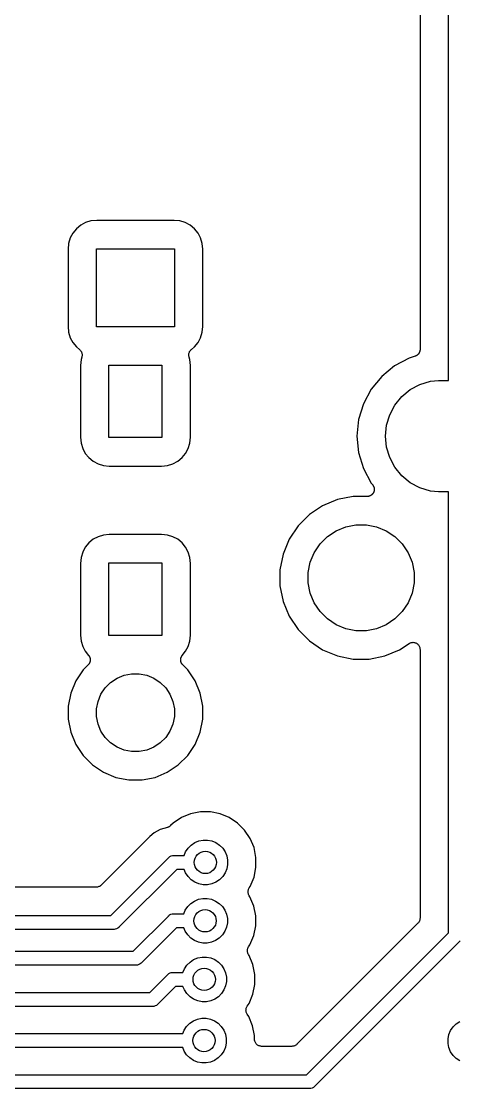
# Model space of a CAD drawing. Extents: x 1.13 to 10.46, y -5.5 to -3.29.
# Drawn here: x 5.523 to 5.831, y -5.504 to -4.75 of the extents above; entities that cross this region are included whole.
import ezdxf

# ---------------------------------------------------------------- set-up
doc = ezdxf.new("R2010")
doc.units = 0
doc.header["$MEASUREMENT"] = 0
doc.layers.add('BLACK', color=7, linetype='CONTINUOUS')

msp = doc.modelspace()

# ---------------------------------------------------------------- linework, layer by layer
at = {"layer": 'BLACK', "linetype": 'CONTINUOUS'}
for p, q in [((5.82461, -4.99394), (5.82461, -4.33228)), ((5.80461, -4.4435), (5.80461, -4.98174)), ((5.57212, -4.89098), (5.56835, -4.89212)), ((5.57629, -4.89057), (5.57212, -4.89098)), ((5.6308, -4.89057), (5.57629, -4.89057)), ((5.63496, -4.89098), (5.6308, -4.89057)), ((5.63873, -4.89212), (5.63496, -4.89098)), ((5.56183, -4.89648), (5.55933, -4.89952)), ((5.56488, -4.89398), (5.56183, -4.89648)), ((5.56835, -4.89212), (5.56488, -4.89398)), ((5.64221, -4.89398), (5.63873, -4.89212)), ((5.64525, -4.89648), (5.64221, -4.89398)), ((5.64775, -4.89952), (5.64525, -4.89648)), ((5.55748, -4.903), (5.55633, -4.90677)), ((5.55933, -4.89952), (5.55748, -4.903)), ((5.64961, -4.903), (5.64775, -4.89952)), ((5.65075, -4.90677), (5.64961, -4.903)), ((5.55633, -4.90677), (5.55592, -4.91093)), ((5.55592, -4.91093), (5.55592, -4.96544)), ((5.57604, -4.96569), (5.57604, -4.91069)), ((5.57604, -4.91069), (5.63104, -4.91069)), ((5.63104, -4.91069), (5.63104, -4.96569)), ((5.65116, -4.91093), (5.65075, -4.90677)), ((5.65116, -4.96544), (5.65116, -4.91093)), ((5.55592, -4.96544), (5.55633, -4.96961)), ((5.63104, -4.96569), (5.57604, -4.96569)), ((5.65075, -4.96961), (5.65116, -4.96544)), ((5.55633, -4.96961), (5.55748, -4.97338)), ((5.55748, -4.97338), (5.55933, -4.97685)), ((5.64775, -4.97685), (5.64961, -4.97338)), ((5.64961, -4.97338), (5.65075, -4.96961)), ((5.55933, -4.97685), (5.56183, -4.9799)), ((5.56183, -4.9799), (5.56405, -4.98172)), ((5.64303, -4.98172), (5.64525, -4.9799)), ((5.64525, -4.9799), (5.64775, -4.97685)), ((5.56405, -4.98172), (5.56407, -4.98174)), ((5.56407, -4.98174), (5.56407, -4.98174)), ((5.56407, -4.98174), (5.56407, -4.98174)), ((5.56407, -4.98174), (5.56411, -4.98177)), ((5.56411, -4.98177), (5.56443, -4.9821)), ((5.56443, -4.9821), (5.56476, -4.98243)), ((5.56513, -4.9888), (5.56472, -4.99296)), ((5.56476, -4.98243), (5.56477, -4.98245)), ((5.56477, -4.98245), (5.56479, -4.98247)), ((5.56479, -4.98247), (5.56504, -4.98286)), ((5.56504, -4.98286), (5.5653, -4.98324)), ((5.56567, -4.98704), (5.56513, -4.9888)), ((5.5653, -4.98324), (5.56531, -4.98326)), ((5.56531, -4.98326), (5.56532, -4.98328)), ((5.56532, -4.98328), (5.56549, -4.98371)), ((5.56549, -4.98371), (5.56567, -4.98415)), ((5.56567, -4.98415), (5.56567, -4.98417)), ((5.56567, -4.98417), (5.56568, -4.98419)), ((5.56576, -4.98658), (5.56567, -4.98704)), ((5.56568, -4.98419), (5.56577, -4.98465)), ((5.56585, -4.98612), (5.56576, -4.98658)), ((5.56577, -4.98465), (5.56586, -4.9851)), ((5.56586, -4.98608), (5.56585, -4.9861)), ((5.56585, -4.9861), (5.56585, -4.98612)), ((5.56586, -4.9851), (5.56586, -4.98513)), ((5.56586, -4.98513), (5.56586, -4.98515)), ((5.56586, -4.98515), (5.56586, -4.98562)), ((5.56586, -4.98562), (5.56586, -4.98608)), ((5.64122, -4.98601), (5.64123, -4.98554)), ((5.64123, -4.98603), (5.64122, -4.98601)), ((5.64123, -4.98508), (5.64124, -4.98506)), ((5.64123, -4.98554), (5.64123, -4.98508)), ((5.64123, -4.98605), (5.64123, -4.98603)), ((5.64132, -4.98651), (5.64123, -4.98605)), ((5.64124, -4.98504), (5.64133, -4.98458)), ((5.64124, -4.98506), (5.64124, -4.98504)), ((5.6414, -4.98697), (5.64132, -4.98651)), ((5.64133, -4.98458), (5.64143, -4.98412)), ((5.64141, -4.98701), (5.6414, -4.98697)), ((5.64142, -4.98704), (5.64141, -4.98701)), ((5.64141, -4.98701), (5.64141, -4.98701)), ((5.64141, -4.98701), (5.64141, -4.98701)), ((5.64195, -4.9888), (5.64142, -4.98704)), ((5.64143, -4.9841), (5.64144, -4.98408)), ((5.64143, -4.98412), (5.64143, -4.9841)), ((5.64144, -4.98408), (5.64162, -4.98365)), ((5.64162, -4.98365), (5.6418, -4.98322)), ((5.6418, -4.98322), (5.64181, -4.9832)), ((5.64181, -4.9832), (5.64182, -4.98318)), ((5.64182, -4.98318), (5.64208, -4.9828)), ((5.64237, -4.99296), (5.64195, -4.9888)), ((5.64208, -4.9828), (5.64234, -4.98241)), ((5.64234, -4.98241), (5.64236, -4.9824)), ((5.64236, -4.9824), (5.64237, -4.98238)), ((5.64237, -4.98238), (5.64271, -4.98205)), ((5.64271, -4.98205), (5.64303, -4.98172)), ((5.79686, -4.9878), (5.78654, -4.99331)), ((5.80106, -4.98652), (5.79686, -4.9878)), ((5.80126, -4.98644), (5.80106, -4.98652)), ((5.80148, -4.98637), (5.80126, -4.98644)), ((5.80171, -4.98625), (5.80148, -4.98637)), ((5.80196, -4.98615), (5.80171, -4.98625)), ((5.80215, -4.98603), (5.80196, -4.98615)), ((5.80234, -4.98592), (5.80215, -4.98603)), ((5.80255, -4.98576), (5.80234, -4.98592)), ((5.80277, -4.98561), (5.80255, -4.98576)), ((5.80293, -4.98545), (5.80277, -4.98561)), ((5.8031, -4.98531), (5.80293, -4.98545)), ((5.80328, -4.98511), (5.8031, -4.98531)), ((5.80346, -4.98492), (5.80328, -4.98511)), ((5.80359, -4.98473), (5.80346, -4.98492)), ((5.80373, -4.98456), (5.80359, -4.98473)), ((5.80386, -4.98433), (5.80373, -4.98456)), ((5.80401, -4.98411), (5.80386, -4.98433)), ((5.80409, -4.9839), (5.80401, -4.98411)), ((5.8042, -4.98371), (5.80409, -4.9839)), ((5.80428, -4.98345), (5.8042, -4.98371)), ((5.80438, -4.98321), (5.80428, -4.98345)), ((5.80443, -4.98299), (5.80438, -4.98321)), ((5.8045, -4.98278), (5.80443, -4.98299)), ((5.80453, -4.98251), (5.8045, -4.98278)), ((5.80458, -4.98225), (5.80453, -4.98251)), ((5.80461, -4.98181), (5.80458, -4.98203)), ((5.80458, -4.98203), (5.80458, -4.98225)), ((5.80461, -4.98174), (5.80461, -4.98181)), ((5.56472, -4.99296), (5.56472, -5.04365)), ((5.58484, -5.0439), (5.58484, -4.99272)), ((5.58484, -4.99272), (5.62224, -4.99272)), ((5.62224, -4.99272), (5.62224, -5.0439)), ((5.64237, -5.04365), (5.64237, -4.99296)), ((5.78654, -4.99331), (5.7775, -5.00073)), ((5.82461, -5.00354), (5.82461, -4.99394)), ((5.82461, -4.99394), (5.82461, -4.99394)), ((5.7775, -5.00073), (5.77008, -5.00977)), ((5.80455, -5.00636), (5.81197, -5.00411)), ((5.81197, -5.00411), (5.81775, -5.00354)), ((5.81775, -5.00354), (5.82461, -5.00354)), ((5.77008, -5.00977), (5.76457, -5.02008)), ((5.79171, -5.01494), (5.79771, -5.01002)), ((5.79771, -5.01002), (5.80455, -5.00636)), ((5.78679, -5.02093), (5.79171, -5.01494)), ((5.76457, -5.02008), (5.76117, -5.03127)), ((5.78314, -5.02777), (5.78679, -5.02093)), ((5.76117, -5.03127), (5.76003, -5.04291)), ((5.78088, -5.0352), (5.78314, -5.02777)), ((5.78012, -5.04291), (5.78088, -5.0352)), ((5.56472, -5.04365), (5.56513, -5.04782)), ((5.56513, -5.04782), (5.56628, -5.05159)), ((5.62224, -5.0439), (5.58484, -5.0439)), ((5.64081, -5.05159), (5.64195, -5.04782)), ((5.64195, -5.04782), (5.64237, -5.04365)), ((5.76003, -5.04291), (5.76117, -5.05455)), ((5.78088, -5.05063), (5.78012, -5.04291)), ((5.56628, -5.05159), (5.56813, -5.05506)), ((5.56813, -5.05506), (5.57063, -5.05811)), ((5.63645, -5.05811), (5.63895, -5.05506)), ((5.63895, -5.05506), (5.64081, -5.05159)), ((5.76117, -5.05455), (5.76457, -5.06574)), ((5.78314, -5.05805), (5.78088, -5.05063)), ((5.57063, -5.05811), (5.57368, -5.06061)), ((5.57368, -5.06061), (5.57715, -5.06246)), ((5.57715, -5.06246), (5.58092, -5.06361)), ((5.58092, -5.06361), (5.58509, -5.06402)), ((5.58509, -5.06402), (5.622, -5.06402)), ((5.622, -5.06402), (5.62616, -5.06361)), ((5.62616, -5.06361), (5.62993, -5.06246)), ((5.62993, -5.06246), (5.63341, -5.06061)), ((5.63341, -5.06061), (5.63645, -5.05811)), ((5.78679, -5.06489), (5.78314, -5.05805)), ((5.76457, -5.06574), (5.77008, -5.07606)), ((5.79171, -5.07089), (5.78679, -5.06489)), ((5.79771, -5.07581), (5.79171, -5.07089)), ((5.77008, -5.07606), (5.77113, -5.07734)), ((5.77113, -5.07734), (5.77118, -5.07739)), ((5.77118, -5.07739), (5.77131, -5.07759)), ((5.77131, -5.07759), (5.77145, -5.07777)), ((5.77145, -5.07777), (5.77157, -5.078)), ((5.77157, -5.078), (5.77171, -5.07821)), ((5.77171, -5.07821), (5.7718, -5.07843)), ((5.7718, -5.07843), (5.77191, -5.07864)), ((5.77191, -5.07864), (5.77198, -5.07888)), ((5.77198, -5.07888), (5.77207, -5.07912)), ((5.77207, -5.07912), (5.77211, -5.07935)), ((5.77211, -5.07935), (5.77218, -5.07957)), ((5.80455, -5.07946), (5.79771, -5.07581)), ((5.81197, -5.08171), (5.80455, -5.07946)), ((5.75734, -5.08551), (5.74625, -5.08772)), ((5.76727, -5.08551), (5.75734, -5.08551)), ((5.7675, -5.08549), (5.76727, -5.08551)), ((5.76774, -5.08549), (5.7675, -5.08549)), ((5.76799, -5.08544), (5.76774, -5.08549)), ((5.76824, -5.08542), (5.76799, -5.08544)), ((5.76846, -5.08535), (5.76824, -5.08542)), ((5.7687, -5.0853), (5.76846, -5.08535)), ((5.76893, -5.08521), (5.7687, -5.0853)), ((5.76917, -5.08513), (5.76893, -5.08521)), ((5.76938, -5.08502), (5.76917, -5.08513)), ((5.7696, -5.08494), (5.76938, -5.08502)), ((5.76981, -5.0848), (5.7696, -5.08494)), ((5.77004, -5.08468), (5.76981, -5.0848)), ((5.77022, -5.08453), (5.77004, -5.08468)), ((5.77041, -5.0844), (5.77022, -5.08453)), ((5.7706, -5.08422), (5.77041, -5.0844)), ((5.77079, -5.08406), (5.7706, -5.08422)), ((5.77094, -5.08388), (5.77079, -5.08406)), ((5.77111, -5.08371), (5.77094, -5.08388)), ((5.77125, -5.0835), (5.77111, -5.08371)), ((5.77141, -5.08331), (5.77125, -5.0835)), ((5.77153, -5.0831), (5.77141, -5.08331)), ((5.77166, -5.08291), (5.77153, -5.0831)), ((5.77176, -5.08267), (5.77166, -5.08291)), ((5.77188, -5.08245), (5.77176, -5.08267)), ((5.77195, -5.08223), (5.77188, -5.08245)), ((5.77204, -5.08201), (5.77195, -5.08223)), ((5.77209, -5.08176), (5.77204, -5.08201)), ((5.77217, -5.08152), (5.77209, -5.08176)), ((5.77219, -5.08128), (5.77217, -5.08152)), ((5.77218, -5.07957), (5.7722, -5.07983)), ((5.77224, -5.08105), (5.77219, -5.08128)), ((5.7722, -5.07983), (5.77225, -5.08008)), ((5.77227, -5.08055), (5.77224, -5.0808)), ((5.77224, -5.0808), (5.77224, -5.08105)), ((5.77225, -5.08008), (5.77225, -5.08031)), ((5.77225, -5.08031), (5.77227, -5.08055)), ((5.81775, -5.08228), (5.81197, -5.08171)), ((5.82461, -5.08228), (5.81775, -5.08228)), ((5.82461, -5.09237), (5.82461, -5.08228)), ((5.7358, -5.09204), (5.7264, -5.09833)), ((5.74625, -5.08772), (5.7358, -5.09204)), ((5.82461, -5.39367), (5.82461, -5.09237)), ((5.82461, -5.09237), (5.82461, -5.09237)), ((5.7264, -5.09833), (5.71841, -5.10632)), ((5.71841, -5.10632), (5.71212, -5.11572)), ((5.74528, -5.10977), (5.75208, -5.10695)), ((5.75208, -5.10695), (5.75931, -5.10551)), ((5.75931, -5.10551), (5.76668, -5.10551)), ((5.76668, -5.10551), (5.7739, -5.10695)), ((5.7739, -5.10695), (5.78071, -5.10977)), ((5.57368, -5.11577), (5.57063, -5.11827)), ((5.57715, -5.11391), (5.57368, -5.11577)), ((5.58092, -5.11277), (5.57715, -5.11391)), ((5.58509, -5.11236), (5.58092, -5.11277)), ((5.622, -5.11236), (5.58509, -5.11236)), ((5.62616, -5.11277), (5.622, -5.11236)), ((5.62993, -5.11391), (5.62616, -5.11277)), ((5.63341, -5.11577), (5.62993, -5.11391)), ((5.63645, -5.11827), (5.63341, -5.11577)), ((5.71212, -5.11572), (5.7078, -5.12617)), ((5.73394, -5.11907), (5.73915, -5.11386)), ((5.73915, -5.11386), (5.74528, -5.10977)), ((5.78071, -5.10977), (5.78683, -5.11386)), ((5.78683, -5.11386), (5.79204, -5.11907)), ((5.56813, -5.12132), (5.56628, -5.12479)), ((5.57063, -5.11827), (5.56813, -5.12132)), ((5.63895, -5.12132), (5.63645, -5.11827)), ((5.64081, -5.12479), (5.63895, -5.12132)), ((5.72985, -5.1252), (5.73394, -5.11907)), ((5.79204, -5.11907), (5.79614, -5.1252)), ((5.56513, -5.12856), (5.56472, -5.13273)), ((5.56628, -5.12479), (5.56513, -5.12856)), ((5.64195, -5.12856), (5.64081, -5.12479)), ((5.64237, -5.13273), (5.64195, -5.12856)), ((5.7078, -5.12617), (5.70559, -5.13726)), ((5.72559, -5.13923), (5.72703, -5.132)), ((5.72703, -5.132), (5.72985, -5.1252)), ((5.79614, -5.1252), (5.79896, -5.132)), ((5.79896, -5.132), (5.80039, -5.13923)), ((5.56472, -5.13273), (5.56472, -5.18342)), ((5.58484, -5.18366), (5.58484, -5.13248)), ((5.58484, -5.13248), (5.62224, -5.13248)), ((5.62224, -5.13248), (5.62224, -5.18366)), ((5.64237, -5.18342), (5.64237, -5.13273)), ((5.70559, -5.13726), (5.70559, -5.14857)), ((5.72559, -5.1466), (5.72559, -5.13923)), ((5.80039, -5.13923), (5.80039, -5.1466)), ((5.72703, -5.15382), (5.72559, -5.1466)), ((5.80039, -5.1466), (5.79896, -5.15382)), ((5.70559, -5.14857), (5.7078, -5.15966)), ((5.72985, -5.16063), (5.72703, -5.15382)), ((5.79896, -5.15382), (5.79614, -5.16063)), ((5.7078, -5.15966), (5.71212, -5.1701)), ((5.73394, -5.16676), (5.72985, -5.16063)), ((5.79614, -5.16063), (5.79204, -5.16676)), ((5.73915, -5.17197), (5.73394, -5.16676)), ((5.79204, -5.16676), (5.78683, -5.17197)), ((5.71212, -5.1701), (5.71841, -5.1795)), ((5.74528, -5.17606), (5.73915, -5.17197)), ((5.75208, -5.17888), (5.74528, -5.17606)), ((5.78071, -5.17606), (5.7739, -5.17888)), ((5.78683, -5.17197), (5.78071, -5.17606)), ((5.56472, -5.18342), (5.56513, -5.18758)), ((5.62224, -5.18366), (5.58484, -5.18366)), ((5.64195, -5.18758), (5.64237, -5.18342)), ((5.71841, -5.1795), (5.7264, -5.1875)), ((5.75931, -5.18031), (5.75208, -5.17888)), ((5.76668, -5.18031), (5.75931, -5.18031)), ((5.7739, -5.17888), (5.76668, -5.18031)), ((5.56513, -5.18758), (5.56628, -5.19135)), ((5.56628, -5.19135), (5.56813, -5.19483)), ((5.63895, -5.19483), (5.64081, -5.19135)), ((5.64081, -5.19135), (5.64195, -5.18758)), ((5.7264, -5.1875), (5.7358, -5.19378)), ((5.79018, -5.19378), (5.79683, -5.18934)), ((5.79683, -5.18934), (5.79687, -5.18932)), ((5.79687, -5.18931), (5.79689, -5.1893)), ((5.79687, -5.18932), (5.79687, -5.18931)), ((5.79687, -5.18931), (5.79687, -5.18931)), ((5.79689, -5.1893), (5.79732, -5.18908)), ((5.79732, -5.18908), (5.79773, -5.18886)), ((5.79773, -5.18886), (5.79774, -5.18886)), ((5.79774, -5.18886), (5.79775, -5.18885)), ((5.79775, -5.18885), (5.79822, -5.18872)), ((5.79822, -5.18872), (5.79867, -5.18859)), ((5.79867, -5.18859), (5.79868, -5.18859)), ((5.79868, -5.18859), (5.79869, -5.18858)), ((5.79869, -5.18858), (5.79916, -5.18854)), ((5.79916, -5.18854), (5.79964, -5.1885)), ((5.79964, -5.1885), (5.79965, -5.1885)), ((5.79965, -5.1885), (5.79966, -5.1885)), ((5.79966, -5.1885), (5.80013, -5.18855)), ((5.80013, -5.18855), (5.80061, -5.1886)), ((5.80061, -5.1886), (5.80062, -5.1886)), ((5.80062, -5.1886), (5.80063, -5.1886)), ((5.80063, -5.1886), (5.80108, -5.18875)), ((5.80108, -5.18875), (5.80154, -5.18889)), ((5.80154, -5.18889), (5.80155, -5.18889)), ((5.80155, -5.18889), (5.80156, -5.1889)), ((5.80156, -5.1889), (5.80198, -5.18912)), ((5.80198, -5.18912), (5.8024, -5.18935)), ((5.8024, -5.18935), (5.80241, -5.18936)), ((5.80241, -5.18936), (5.80242, -5.18937)), ((5.80242, -5.18937), (5.80278, -5.18967)), ((5.80278, -5.18967), (5.80315, -5.18998)), ((5.80315, -5.18998), (5.80316, -5.18998)), ((5.80316, -5.18998), (5.80317, -5.18999)), ((5.80317, -5.18999), (5.80347, -5.19036)), ((5.80347, -5.19036), (5.80377, -5.19073)), ((5.80377, -5.19073), (5.80378, -5.19074)), ((5.80378, -5.19074), (5.80378, -5.19075)), ((5.80378, -5.19075), (5.804, -5.19117)), ((5.804, -5.19117), (5.80423, -5.19159)), ((5.80423, -5.19159), (5.80423, -5.1916)), ((5.80423, -5.1916), (5.80424, -5.19161)), ((5.80424, -5.19161), (5.80437, -5.19207)), ((5.80437, -5.19207), (5.80451, -5.19253)), ((5.80451, -5.19253), (5.80451, -5.19254)), ((5.80451, -5.19254), (5.80452, -5.19255)), ((5.80452, -5.19255), (5.80456, -5.19302)), ((5.56813, -5.19483), (5.57049, -5.19769)), ((5.57049, -5.19769), (5.57053, -5.19775)), ((5.57053, -5.19775), (5.57065, -5.19794)), ((5.57065, -5.19794), (5.57079, -5.19811)), ((5.57079, -5.19811), (5.57092, -5.19835)), ((5.57092, -5.19835), (5.57106, -5.19857)), ((5.57106, -5.19857), (5.57114, -5.19878)), ((5.57114, -5.19878), (5.57125, -5.19898)), ((5.57125, -5.19898), (5.57133, -5.19923)), ((5.57133, -5.19923), (5.57142, -5.19947)), ((5.57142, -5.19947), (5.57146, -5.19969)), ((5.57146, -5.19969), (5.57153, -5.19991)), ((5.57153, -5.19991), (5.57155, -5.20017)), ((5.63549, -5.20036), (5.63554, -5.2001)), ((5.63554, -5.2001), (5.63557, -5.19984)), ((5.63557, -5.19984), (5.63564, -5.19963)), ((5.63564, -5.19963), (5.63568, -5.19941)), ((5.63568, -5.19941), (5.63578, -5.19916)), ((5.63578, -5.19916), (5.63586, -5.19891)), ((5.63586, -5.19891), (5.63597, -5.19871)), ((5.63597, -5.19871), (5.63606, -5.1985)), ((5.63606, -5.1985), (5.6362, -5.19829)), ((5.6362, -5.19829), (5.63633, -5.19806)), ((5.63633, -5.19806), (5.63648, -5.19788)), ((5.63648, -5.19788), (5.6366, -5.19769)), ((5.6366, -5.19769), (5.63895, -5.19483)), ((5.7358, -5.19378), (5.74625, -5.19811)), ((5.74625, -5.19811), (5.75734, -5.20031)), ((5.76865, -5.20031), (5.77974, -5.19811)), ((5.77974, -5.19811), (5.79018, -5.19378)), ((5.80456, -5.19302), (5.80461, -5.1935)), ((5.80461, -5.1935), (5.80461, -5.38332)), ((5.57016, -5.2044), (5.56665, -5.20791)), ((5.5703, -5.20423), (5.57016, -5.2044)), ((5.57046, -5.20407), (5.5703, -5.20423)), ((5.57061, -5.20385), (5.57046, -5.20407)), ((5.57078, -5.20365), (5.57061, -5.20385)), ((5.57088, -5.20345), (5.57078, -5.20365)), ((5.57101, -5.20326), (5.57088, -5.20345)), ((5.57111, -5.20302), (5.57101, -5.20326)), ((5.57124, -5.20279), (5.57111, -5.20302)), ((5.5713, -5.20257), (5.57124, -5.20279)), ((5.57139, -5.20236), (5.5713, -5.20257)), ((5.57144, -5.20211), (5.57139, -5.20236)), ((5.57152, -5.20185), (5.57144, -5.20211)), ((5.57154, -5.20163), (5.57152, -5.20185)), ((5.57159, -5.20141), (5.57154, -5.20163)), ((5.57155, -5.20017), (5.5716, -5.20043)), ((5.57162, -5.20088), (5.57159, -5.20114)), ((5.57159, -5.20114), (5.57159, -5.20141)), ((5.5716, -5.20043), (5.5716, -5.20066)), ((5.5716, -5.20066), (5.57162, -5.20088)), ((5.63547, -5.20081), (5.63549, -5.20059)), ((5.63549, -5.20108), (5.63547, -5.20081)), ((5.63549, -5.20059), (5.63549, -5.20036)), ((5.63549, -5.20134), (5.63549, -5.20108)), ((5.63553, -5.20156), (5.63549, -5.20134)), ((5.63555, -5.20179), (5.63553, -5.20156)), ((5.63562, -5.20204), (5.63555, -5.20179)), ((5.63568, -5.2023), (5.63562, -5.20204)), ((5.63576, -5.20251), (5.63568, -5.2023)), ((5.63582, -5.20272), (5.63576, -5.20251)), ((5.63594, -5.20296), (5.63582, -5.20272)), ((5.63604, -5.2032), (5.63594, -5.20296)), ((5.63617, -5.20339), (5.63604, -5.2032)), ((5.63627, -5.20359), (5.63617, -5.20339)), ((5.63644, -5.20379), (5.63627, -5.20359)), ((5.63658, -5.20401), (5.63644, -5.20379)), ((5.63674, -5.20417), (5.63658, -5.20401)), ((5.63688, -5.20435), (5.63674, -5.20417)), ((5.63693, -5.2044), (5.63688, -5.20435)), ((5.64044, -5.20791), (5.63693, -5.2044)), ((5.75734, -5.20031), (5.76865, -5.20031)), ((5.56665, -5.20791), (5.56145, -5.21569)), ((5.58601, -5.21683), (5.59052, -5.21382)), ((5.59052, -5.21382), (5.59552, -5.21175)), ((5.59552, -5.21175), (5.60083, -5.21069)), ((5.60083, -5.21069), (5.60625, -5.21069)), ((5.60625, -5.21069), (5.61156, -5.21175)), ((5.61156, -5.21175), (5.61657, -5.21382)), ((5.61657, -5.21382), (5.62107, -5.21683)), ((5.64564, -5.21569), (5.64044, -5.20791)), ((5.56145, -5.21569), (5.55787, -5.22433)), ((5.57917, -5.22516), (5.58218, -5.22066)), ((5.58218, -5.22066), (5.58601, -5.21683)), ((5.62107, -5.21683), (5.6249, -5.22066)), ((5.6249, -5.22066), (5.62791, -5.22516)), ((5.64922, -5.22433), (5.64564, -5.21569)), ((5.55787, -5.22433), (5.55604, -5.23351)), ((5.57604, -5.23548), (5.5771, -5.23017)), ((5.5771, -5.23017), (5.57917, -5.22516)), ((5.62791, -5.22516), (5.62999, -5.23017)), ((5.62999, -5.23017), (5.63104, -5.23548)), ((5.65104, -5.23351), (5.64922, -5.22433)), ((5.55604, -5.23351), (5.55604, -5.24287)), ((5.57604, -5.2409), (5.57604, -5.23548)), ((5.63104, -5.23548), (5.63104, -5.2409)), ((5.65104, -5.24287), (5.65104, -5.23351)), ((5.55604, -5.24287), (5.55787, -5.25204)), ((5.5771, -5.24621), (5.57604, -5.2409)), ((5.63104, -5.2409), (5.62999, -5.24621)), ((5.64922, -5.25204), (5.65104, -5.24287)), ((5.55787, -5.25204), (5.56145, -5.26069)), ((5.57917, -5.25122), (5.5771, -5.24621)), ((5.58218, -5.25572), (5.57917, -5.25122)), ((5.62791, -5.25122), (5.6249, -5.25572)), ((5.62999, -5.24621), (5.62791, -5.25122)), ((5.64564, -5.26069), (5.64922, -5.25204)), ((5.58601, -5.25955), (5.58218, -5.25572)), ((5.59052, -5.26256), (5.58601, -5.25955)), ((5.62107, -5.25955), (5.61657, -5.26256)), ((5.6249, -5.25572), (5.62107, -5.25955)), ((5.56145, -5.26069), (5.56665, -5.26847)), ((5.59552, -5.26463), (5.59052, -5.26256)), ((5.60083, -5.26569), (5.59552, -5.26463)), ((5.60625, -5.26569), (5.60083, -5.26569)), ((5.61156, -5.26463), (5.60625, -5.26569)), ((5.61657, -5.26256), (5.61156, -5.26463)), ((5.64044, -5.26847), (5.64564, -5.26069)), ((5.56665, -5.26847), (5.57326, -5.27508)), ((5.57326, -5.27508), (5.58104, -5.28028)), ((5.62604, -5.28028), (5.63382, -5.27508)), ((5.63382, -5.27508), (5.64044, -5.26847)), ((5.58104, -5.28028), (5.58969, -5.28386)), ((5.6174, -5.28386), (5.62604, -5.28028)), ((5.58969, -5.28386), (5.59886, -5.28569)), ((5.59886, -5.28569), (5.60822, -5.28569)), ((5.60822, -5.28569), (5.6174, -5.28386)), ((5.63599, -5.31223), (5.63014, -5.31615)), ((5.6425, -5.30954), (5.63599, -5.31223)), ((5.64941, -5.30817), (5.6425, -5.30954)), ((5.65645, -5.30817), (5.64941, -5.30817)), ((5.66335, -5.30954), (5.65645, -5.30817)), ((5.66986, -5.31223), (5.66335, -5.30954)), ((5.67572, -5.31615), (5.66986, -5.31223)), ((5.62624, -5.31921), (5.62107, -5.32078)), ((5.62644, -5.31913), (5.62624, -5.31921)), ((5.62665, -5.31907), (5.62644, -5.31913)), ((5.62689, -5.31894), (5.62665, -5.31907)), ((5.62714, -5.31884), (5.62689, -5.31894)), ((5.62732, -5.31872), (5.62714, -5.31884)), ((5.62751, -5.31862), (5.62732, -5.31872)), ((5.62773, -5.31845), (5.62751, -5.31862)), ((5.62795, -5.3183), (5.62773, -5.31845)), ((5.62811, -5.31814), (5.62795, -5.3183)), ((5.62827, -5.31801), (5.62811, -5.31814)), ((5.62832, -5.31796), (5.62827, -5.31801)), ((5.63014, -5.31615), (5.62832, -5.31796)), ((5.68069, -5.32113), (5.67572, -5.31615)), ((5.612, -5.32733), (5.5794, -5.35993)), ((5.61213, -5.32717), (5.612, -5.32733)), ((5.61228, -5.32702), (5.61213, -5.32717)), ((5.61232, -5.32697), (5.61228, -5.32702)), ((5.61295, -5.32621), (5.61232, -5.32697)), ((5.61371, -5.32558), (5.61295, -5.32621)), ((5.61674, -5.32309), (5.61371, -5.32558)), ((5.61371, -5.32558), (5.61371, -5.32558)), ((5.62107, -5.32078), (5.61674, -5.32309)), ((5.64833, -5.32877), (5.65138, -5.32817)), ((5.65138, -5.32817), (5.65448, -5.32817)), ((5.65448, -5.32817), (5.65752, -5.32877)), ((5.68461, -5.32698), (5.68069, -5.32113)), ((5.6873, -5.33349), (5.68461, -5.32698)), ((5.63897, -5.33645), (5.6407, -5.33387)), ((5.6407, -5.33387), (5.64289, -5.33168)), ((5.64289, -5.33168), (5.64547, -5.32996)), ((5.64547, -5.32996), (5.64833, -5.32877)), ((5.65752, -5.32877), (5.66039, -5.32996)), ((5.66039, -5.32996), (5.66297, -5.33168)), ((5.66297, -5.33168), (5.66516, -5.33387)), ((5.66516, -5.33387), (5.66688, -5.33645)), ((5.68868, -5.34039), (5.6873, -5.33349)), ((5.58622, -5.38139), (5.62701, -5.3406)), ((5.62701, -5.3406), (5.62716, -5.34042)), ((5.62716, -5.34042), (5.62735, -5.34026)), ((5.62735, -5.34026), (5.62791, -5.3398)), ((5.62735, -5.34026), (5.62735, -5.34026)), ((5.62791, -5.3398), (5.62876, -5.33934)), ((5.62791, -5.3398), (5.62791, -5.3398)), ((5.62791, -5.3398), (5.62791, -5.3398)), ((5.62876, -5.33934), (5.62969, -5.33906)), ((5.62969, -5.33906), (5.63042, -5.33899)), ((5.63042, -5.33899), (5.63066, -5.33897)), ((5.63042, -5.33899), (5.63042, -5.33899)), ((5.63066, -5.33897), (5.6309, -5.33899)), ((5.6309, -5.33899), (5.63792, -5.33899)), ((5.63792, -5.33899), (5.63897, -5.33645)), ((5.66688, -5.33645), (5.66807, -5.33932)), ((5.66807, -5.33932), (5.66868, -5.34236)), ((5.66868, -5.34236), (5.66868, -5.34546)), ((5.68868, -5.34743), (5.68868, -5.34039)), ((5.63269, -5.34883), (5.59191, -5.38962)), ((5.63792, -5.34883), (5.63269, -5.34883)), ((5.63897, -5.35137), (5.63792, -5.34883)), ((5.66807, -5.34851), (5.66688, -5.35137)), ((5.66868, -5.34546), (5.66807, -5.34851)), ((5.6873, -5.35434), (5.68868, -5.34743)), ((5.6407, -5.35395), (5.63897, -5.35137)), ((5.64289, -5.35615), (5.6407, -5.35395)), ((5.64547, -5.35787), (5.64289, -5.35615)), ((5.64833, -5.35906), (5.64547, -5.35787)), ((5.66039, -5.35787), (5.65752, -5.35906)), ((5.66297, -5.35615), (5.66039, -5.35787)), ((5.66516, -5.35395), (5.66297, -5.35615)), ((5.66688, -5.35137), (5.66516, -5.35395)), ((5.68461, -5.36085), (5.6873, -5.35434)), ((5.57586, -5.36139), (5.29232, -5.36139)), ((5.57632, -5.36135), (5.57586, -5.36139)), ((5.57678, -5.36131), (5.57632, -5.36135)), ((5.57681, -5.3613), (5.57678, -5.36131)), ((5.57683, -5.3613), (5.57681, -5.3613)), ((5.57727, -5.36116), (5.57683, -5.3613)), ((5.57772, -5.36103), (5.57727, -5.36116)), ((5.57774, -5.36102), (5.57772, -5.36103)), ((5.57777, -5.36101), (5.57774, -5.36102)), ((5.57818, -5.3608), (5.57777, -5.36101)), ((5.57859, -5.36059), (5.57818, -5.3608)), ((5.57861, -5.36057), (5.57859, -5.36059)), ((5.57863, -5.36056), (5.57861, -5.36057)), ((5.57899, -5.36026), (5.57863, -5.36056)), ((5.57935, -5.35998), (5.57899, -5.36026)), ((5.57939, -5.35994), (5.57935, -5.35998)), ((5.5794, -5.35993), (5.57939, -5.35994)), ((5.57939, -5.35994), (5.57939, -5.35994)), ((5.57939, -5.35994), (5.57939, -5.35994)), ((5.65138, -5.35966), (5.64833, -5.35906)), ((5.65448, -5.35966), (5.65138, -5.35966)), ((5.65752, -5.35906), (5.65448, -5.35966)), ((5.68307, -5.36461), (5.68312, -5.36414)), ((5.68307, -5.36463), (5.68307, -5.36461)), ((5.68307, -5.36465), (5.68307, -5.36463)), ((5.68311, -5.36512), (5.68307, -5.36465)), ((5.68315, -5.36558), (5.68311, -5.36512)), ((5.68312, -5.36414), (5.68317, -5.36368)), ((5.68316, -5.3656), (5.68315, -5.36558)), ((5.68316, -5.36562), (5.68316, -5.3656)), ((5.6833, -5.36607), (5.68316, -5.36562)), ((5.68317, -5.36366), (5.68318, -5.36364)), ((5.68317, -5.36368), (5.68317, -5.36366)), ((5.68318, -5.36364), (5.68332, -5.36319)), ((5.68332, -5.36319), (5.68345, -5.36275)), ((5.68345, -5.36275), (5.68346, -5.36273)), ((5.68346, -5.36273), (5.68347, -5.36271)), ((5.68347, -5.36271), (5.68369, -5.3623)), ((5.68369, -5.3623), (5.68391, -5.36189)), ((5.68391, -5.36189), (5.68461, -5.36085)), ((5.6405, -5.37507), (5.64269, -5.37288)), ((5.64269, -5.37288), (5.64527, -5.37116)), ((5.64527, -5.37116), (5.64813, -5.36997)), ((5.64813, -5.36997), (5.65118, -5.36937)), ((5.65118, -5.36937), (5.65428, -5.36937)), ((5.65428, -5.36937), (5.65732, -5.36997)), ((5.65732, -5.36997), (5.66019, -5.37116)), ((5.66019, -5.37116), (5.66277, -5.37288)), ((5.66277, -5.37288), (5.66496, -5.37507)), ((5.68343, -5.36652), (5.6833, -5.36607)), ((5.68344, -5.36654), (5.68343, -5.36652)), ((5.68344, -5.36656), (5.68344, -5.36654)), ((5.68366, -5.36697), (5.68344, -5.36656)), ((5.68387, -5.36738), (5.68366, -5.36697)), ((5.6839, -5.36742), (5.68387, -5.36738)), ((5.68391, -5.36744), (5.6839, -5.36742)), ((5.6839, -5.36742), (5.6839, -5.36742)), ((5.6839, -5.36742), (5.6839, -5.36742)), ((5.68441, -5.36818), (5.68391, -5.36744)), ((5.6871, -5.37469), (5.68441, -5.36818)), ((5.62771, -5.381), (5.62856, -5.38054)), ((5.62856, -5.38054), (5.62859, -5.38054)), ((5.62859, -5.38054), (5.62949, -5.38026)), ((5.62949, -5.38026), (5.63021, -5.38019)), ((5.63021, -5.38019), (5.63022, -5.38019)), ((5.63022, -5.38019), (5.63046, -5.38017)), ((5.63046, -5.38017), (5.6307, -5.38019)), ((5.6307, -5.38019), (5.63772, -5.38019)), ((5.63772, -5.38019), (5.63877, -5.37765)), ((5.63877, -5.37765), (5.6405, -5.37507)), ((5.66496, -5.37507), (5.66668, -5.37765)), ((5.66668, -5.37765), (5.66787, -5.38052)), ((5.66787, -5.38052), (5.66848, -5.38356)), ((5.68848, -5.38159), (5.6871, -5.37469)), ((5.28197, -5.38139), (5.58622, -5.38139)), ((5.60202, -5.40659), (5.62681, -5.3818)), ((5.62681, -5.3818), (5.62696, -5.38162)), ((5.62696, -5.38162), (5.62726, -5.38137)), ((5.62726, -5.38137), (5.62771, -5.381)), ((5.66848, -5.38666), (5.66787, -5.38971)), ((5.66848, -5.38356), (5.66848, -5.38666)), ((5.68848, -5.38863), (5.68848, -5.38159)), ((5.80314, -5.38686), (5.71767, -5.47233)), ((5.80344, -5.3865), (5.80314, -5.38686)), ((5.80373, -5.38614), (5.80344, -5.3865)), ((5.80374, -5.38612), (5.80373, -5.38614)), ((5.80376, -5.3861), (5.80374, -5.38612)), ((5.80398, -5.38569), (5.80376, -5.3861)), ((5.8042, -5.38529), (5.80398, -5.38569)), ((5.80421, -5.38526), (5.8042, -5.38529)), ((5.80422, -5.38524), (5.80421, -5.38526)), ((5.80436, -5.3848), (5.80422, -5.38524)), ((5.8045, -5.38436), (5.80436, -5.3848)), ((5.80451, -5.38431), (5.8045, -5.38433)), ((5.8045, -5.38433), (5.8045, -5.38436)), ((5.80455, -5.38385), (5.80451, -5.38431)), ((5.80461, -5.38339), (5.80455, -5.38385)), ((5.80461, -5.38332), (5.80461, -5.38334)), ((5.80461, -5.38334), (5.80461, -5.38334)), ((5.80461, -5.38334), (5.80461, -5.38334)), ((5.80461, -5.38334), (5.80461, -5.38339)), ((5.58802, -5.39123), (5.28017, -5.39123)), ((5.58826, -5.39126), (5.58802, -5.39123)), ((5.5885, -5.39123), (5.58826, -5.39126)), ((5.58922, -5.39116), (5.5885, -5.39123)), ((5.5885, -5.39123), (5.5885, -5.39123)), ((5.59015, -5.39088), (5.58922, -5.39116)), ((5.591, -5.39043), (5.59015, -5.39088)), ((5.59175, -5.38981), (5.591, -5.39043)), ((5.59191, -5.38962), (5.59175, -5.38981)), ((5.63249, -5.39003), (5.60771, -5.41482)), ((5.63772, -5.39003), (5.63249, -5.39003)), ((5.63877, -5.39257), (5.63772, -5.39003)), ((5.6405, -5.39515), (5.63877, -5.39257)), ((5.64269, -5.39735), (5.6405, -5.39515)), ((5.66496, -5.39515), (5.66277, -5.39735)), ((5.66668, -5.39257), (5.66496, -5.39515)), ((5.66787, -5.38971), (5.66668, -5.39257)), ((5.68441, -5.40205), (5.6871, -5.39554)), ((5.6871, -5.39554), (5.68848, -5.38863)), ((5.72449, -5.49379), (5.82461, -5.39367)), ((5.64527, -5.39907), (5.64269, -5.39735)), ((5.64813, -5.40026), (5.64527, -5.39907)), ((5.65118, -5.40086), (5.64813, -5.40026)), ((5.65428, -5.40086), (5.65118, -5.40086)), ((5.65732, -5.40026), (5.65428, -5.40086)), ((5.66019, -5.39907), (5.65732, -5.40026)), ((5.66277, -5.39735), (5.66019, -5.39907)), ((5.68323, -5.40389), (5.68345, -5.40348)), ((5.68345, -5.40348), (5.68441, -5.40205)), ((5.83284, -5.39936), (5.73018, -5.50202)), ((4.55177, -5.40659), (5.60202, -5.40659)), ((5.64753, -5.41137), (5.65058, -5.41077)), ((5.65058, -5.41077), (5.65368, -5.41077)), ((5.65368, -5.41077), (5.65672, -5.41137)), ((5.6826, -5.40621), (5.68265, -5.40574)), ((5.68261, -5.40623), (5.6826, -5.40621)), ((5.6826, -5.40625), (5.68261, -5.40623)), ((5.68265, -5.40671), (5.6826, -5.40625)), ((5.68265, -5.40574), (5.6827, -5.40528)), ((5.68269, -5.40718), (5.68265, -5.40671)), ((5.68269, -5.4072), (5.68269, -5.40718)), ((5.6827, -5.40722), (5.68269, -5.4072)), ((5.6827, -5.40528), (5.68271, -5.40526)), ((5.68283, -5.40766), (5.6827, -5.40722)), ((5.68271, -5.40524), (5.68285, -5.40479)), ((5.68271, -5.40526), (5.68271, -5.40524)), ((5.68296, -5.40812), (5.68283, -5.40766)), ((5.68285, -5.40479), (5.68299, -5.40434)), ((5.68297, -5.40813), (5.68296, -5.40812)), ((5.68298, -5.40816), (5.68297, -5.40813)), ((5.68319, -5.40857), (5.68298, -5.40816)), ((5.68299, -5.40434), (5.683, -5.40433)), ((5.683, -5.4043), (5.68323, -5.40389)), ((5.683, -5.40433), (5.683, -5.4043)), ((5.68341, -5.40898), (5.68319, -5.40857)), ((5.68343, -5.40902), (5.68341, -5.40898)), ((5.68345, -5.40904), (5.68343, -5.40902)), ((5.68343, -5.40902), (5.68343, -5.40902)), ((5.68343, -5.40902), (5.68343, -5.40902)), ((5.68381, -5.40958), (5.68345, -5.40904)), ((5.6865, -5.41609), (5.68381, -5.40958)), ((5.60382, -5.41643), (4.54997, -5.41643)), ((5.60406, -5.41646), (5.60382, -5.41643)), ((5.6043, -5.41643), (5.60406, -5.41646)), ((5.60502, -5.41636), (5.6043, -5.41643)), ((5.6043, -5.41643), (5.6043, -5.41643)), ((5.60595, -5.41608), (5.60502, -5.41636)), ((5.6068, -5.41563), (5.60595, -5.41608)), ((5.60755, -5.41501), (5.6068, -5.41563)), ((5.60771, -5.41482), (5.60755, -5.41501)), ((5.63817, -5.41905), (5.6399, -5.41647)), ((5.6399, -5.41647), (5.64209, -5.41428)), ((5.64209, -5.41428), (5.64467, -5.41256)), ((5.64467, -5.41256), (5.64753, -5.41137)), ((5.65672, -5.41137), (5.65959, -5.41256)), ((5.65959, -5.41256), (5.66217, -5.41428)), ((5.66217, -5.41428), (5.66436, -5.41647)), ((5.66436, -5.41647), (5.66608, -5.41905)), ((5.68788, -5.42299), (5.6865, -5.41609)), ((5.61362, -5.43579), (5.62621, -5.4232)), ((5.62621, -5.4232), (5.62636, -5.42302)), ((5.62636, -5.42302), (5.62655, -5.42286)), ((5.62655, -5.42286), (5.62711, -5.4224)), ((5.62655, -5.42286), (5.62655, -5.42286)), ((5.62711, -5.4224), (5.62723, -5.42234)), ((5.62723, -5.42234), (5.62796, -5.42194)), ((5.62796, -5.42194), (5.62889, -5.42166)), ((5.62889, -5.42166), (5.62962, -5.42159)), ((5.62962, -5.42159), (5.62986, -5.42157)), ((5.62962, -5.42159), (5.62962, -5.42159)), ((5.62986, -5.42157), (5.6301, -5.42159)), ((5.6301, -5.42159), (5.63712, -5.42159)), ((5.63712, -5.42159), (5.63817, -5.41905)), ((5.66608, -5.41905), (5.66727, -5.42192)), ((5.66727, -5.42192), (5.66788, -5.42496)), ((5.66788, -5.42496), (5.66788, -5.42806)), ((5.68788, -5.43003), (5.68788, -5.42299)), ((5.63189, -5.43143), (5.61931, -5.44402)), ((5.63712, -5.43143), (5.63189, -5.43143)), ((5.63817, -5.43397), (5.63712, -5.43143)), ((5.66727, -5.43111), (5.66608, -5.43397)), ((5.66788, -5.42806), (5.66727, -5.43111)), ((5.6865, -5.43694), (5.68788, -5.43003)), ((3.76157, -5.43579), (5.61362, -5.43579)), ((5.6399, -5.43655), (5.63817, -5.43397)), ((5.64209, -5.43875), (5.6399, -5.43655)), ((5.64467, -5.44047), (5.64209, -5.43875)), ((5.64753, -5.44166), (5.64467, -5.44047)), ((5.65959, -5.44047), (5.65672, -5.44166)), ((5.66217, -5.43875), (5.65959, -5.44047)), ((5.66436, -5.43655), (5.66217, -5.43875)), ((5.66608, -5.43397), (5.66436, -5.43655)), ((5.68381, -5.44345), (5.6865, -5.43694)), ((5.61542, -5.44563), (3.75977, -5.44563)), ((5.61566, -5.44566), (5.61542, -5.44563)), ((5.6159, -5.44563), (5.61566, -5.44566)), ((5.61662, -5.44556), (5.6159, -5.44563)), ((5.6159, -5.44563), (5.6159, -5.44563)), ((5.61755, -5.44528), (5.61662, -5.44556)), ((5.6184, -5.44483), (5.61755, -5.44528)), ((5.61915, -5.44421), (5.6184, -5.44483)), ((5.61931, -5.44402), (5.61915, -5.44421)), ((5.65058, -5.44226), (5.64753, -5.44166)), ((5.65368, -5.44226), (5.65058, -5.44226)), ((5.65672, -5.44166), (5.65368, -5.44226)), ((5.6816, -5.44821), (5.68165, -5.44774)), ((5.6816, -5.44823), (5.6816, -5.44821)), ((5.6816, -5.44825), (5.6816, -5.44823)), ((5.68165, -5.44871), (5.6816, -5.44825)), ((5.68165, -5.44774), (5.6817, -5.44728)), ((5.68169, -5.44918), (5.68165, -5.44871)), ((5.6817, -5.44728), (5.68171, -5.44726)), ((5.68171, -5.44724), (5.68185, -5.44679)), ((5.68171, -5.44726), (5.68171, -5.44724)), ((5.68185, -5.44679), (5.68198, -5.44635)), ((5.68198, -5.44635), (5.68199, -5.44633)), ((5.68199, -5.44633), (5.682, -5.44631)), ((5.682, -5.44631), (5.68222, -5.4459)), ((5.68222, -5.4459), (5.68244, -5.44549)), ((5.68244, -5.44549), (5.68381, -5.44345)), ((5.64189, -5.45748), (5.64447, -5.45576)), ((5.64447, -5.45576), (5.64733, -5.45457)), ((5.64733, -5.45457), (5.65038, -5.45397)), ((5.65038, -5.45397), (5.65348, -5.45397)), ((5.65348, -5.45397), (5.65652, -5.45457)), ((5.65652, -5.45457), (5.65939, -5.45576)), ((5.65939, -5.45576), (5.66197, -5.45748)), ((5.68169, -5.4492), (5.68169, -5.44918)), ((5.68169, -5.44922), (5.68169, -5.4492)), ((5.68183, -5.44967), (5.68169, -5.44922)), ((5.68196, -5.45012), (5.68183, -5.44967)), ((5.68197, -5.45014), (5.68196, -5.45012)), ((5.68197, -5.45016), (5.68197, -5.45014)), ((5.68219, -5.45057), (5.68197, -5.45016)), ((5.68241, -5.45098), (5.68219, -5.45057)), ((5.68243, -5.45102), (5.68241, -5.45098)), ((5.68244, -5.45104), (5.68243, -5.45102)), ((5.68243, -5.45102), (5.68243, -5.45102)), ((5.68243, -5.45102), (5.68243, -5.45102)), ((5.68361, -5.45278), (5.68244, -5.45104)), ((5.6863, -5.45929), (5.68361, -5.45278)), ((5.83009, -5.45788), (5.83267, -5.45616)), ((5.63692, -5.46479), (5.63797, -5.46225)), ((5.63797, -5.46225), (5.6397, -5.45967)), ((5.6397, -5.45967), (5.64189, -5.45748)), ((5.66197, -5.45748), (5.66416, -5.45967)), ((5.66416, -5.45967), (5.66588, -5.46225)), ((5.66588, -5.46225), (5.66707, -5.46512)), ((5.68768, -5.46619), (5.6863, -5.45929)), ((5.82498, -5.46552), (5.82617, -5.46265)), ((5.82617, -5.46265), (5.8279, -5.46007)), ((5.8279, -5.46007), (5.83009, -5.45788)), ((3.03157, -5.46479), (5.63692, -5.46479)), ((5.66707, -5.46512), (5.66768, -5.46816)), ((5.66768, -5.47126), (5.66707, -5.47431)), ((5.66768, -5.46816), (5.66768, -5.47126)), ((5.68768, -5.46879), (5.68768, -5.46619)), ((5.68772, -5.46926), (5.68768, -5.46879)), ((5.68776, -5.46973), (5.68772, -5.46926)), ((5.68777, -5.46975), (5.68776, -5.46973)), ((5.68777, -5.46976), (5.68777, -5.46975)), ((5.68791, -5.47021), (5.68777, -5.46976)), ((5.68804, -5.47067), (5.68791, -5.47021)), ((5.68805, -5.47068), (5.68804, -5.47067)), ((5.68805, -5.4707), (5.68805, -5.47068)), ((5.68827, -5.47111), (5.68805, -5.4707)), ((5.68849, -5.47153), (5.68827, -5.47111)), ((5.82438, -5.46856), (5.82498, -5.46552)), ((5.82438, -5.47166), (5.82438, -5.46856)), ((5.63692, -5.47463), (3.02977, -5.47463)), ((5.63797, -5.47717), (5.63692, -5.47463)), ((5.6397, -5.47975), (5.63797, -5.47717)), ((5.66588, -5.47717), (5.66416, -5.47975)), ((5.66707, -5.47431), (5.66588, -5.47717)), ((5.6885, -5.47154), (5.68849, -5.47153)), ((5.68851, -5.47156), (5.6885, -5.47154)), ((5.68881, -5.47192), (5.68851, -5.47156)), ((5.6891, -5.47229), (5.68881, -5.47192)), ((5.68912, -5.4723), (5.6891, -5.47229)), ((5.68913, -5.47232), (5.68912, -5.4723)), ((5.68949, -5.47262), (5.68913, -5.47232)), ((5.68985, -5.47292), (5.68949, -5.47262)), ((5.68987, -5.47293), (5.68985, -5.47292)), ((5.68988, -5.47294), (5.68987, -5.47293)), ((5.69029, -5.47316), (5.68988, -5.47294)), ((5.69071, -5.47339), (5.69029, -5.47316)), ((5.69072, -5.47339), (5.69071, -5.47339)), ((5.69074, -5.4734), (5.69072, -5.47339)), ((5.69119, -5.47354), (5.69074, -5.4734)), ((5.69164, -5.47368), (5.69119, -5.47354)), ((5.69165, -5.47368), (5.69164, -5.47368)), ((5.69167, -5.47369), (5.69165, -5.47368)), ((5.69214, -5.47374), (5.69167, -5.47369)), ((5.69261, -5.47379), (5.69214, -5.47374)), ((5.69264, -5.47379), (5.69261, -5.47379)), ((5.69268, -5.47379), (5.69264, -5.47379)), ((5.69264, -5.47379), (5.69264, -5.47379)), ((5.69264, -5.47379), (5.69264, -5.47379)), ((5.71413, -5.47379), (5.69268, -5.47379)), ((5.71459, -5.47375), (5.71413, -5.47379)), ((5.71505, -5.47371), (5.71459, -5.47375)), ((5.71508, -5.4737), (5.71505, -5.47371)), ((5.7151, -5.4737), (5.71508, -5.4737)), ((5.71555, -5.47356), (5.7151, -5.4737)), ((5.71599, -5.47343), (5.71555, -5.47356)), ((5.71601, -5.47342), (5.71599, -5.47343)), ((5.71604, -5.47341), (5.71601, -5.47342)), ((5.71645, -5.4732), (5.71604, -5.47341)), ((5.71686, -5.47299), (5.71645, -5.4732)), ((5.71688, -5.47297), (5.71686, -5.47299)), ((5.7169, -5.47296), (5.71688, -5.47297)), ((5.71726, -5.47266), (5.7169, -5.47296)), ((5.71762, -5.47238), (5.71726, -5.47266)), ((5.71766, -5.47234), (5.71762, -5.47238)), ((5.71767, -5.47233), (5.71766, -5.47234)), ((5.71766, -5.47234), (5.71766, -5.47234)), ((5.71766, -5.47234), (5.71766, -5.47234)), ((5.82498, -5.47471), (5.82438, -5.47166)), ((5.82617, -5.47757), (5.82498, -5.47471)), ((5.8279, -5.48015), (5.82617, -5.47757)), ((5.64189, -5.48195), (5.6397, -5.47975)), ((5.64447, -5.48367), (5.64189, -5.48195)), ((5.64733, -5.48486), (5.64447, -5.48367)), ((5.65038, -5.48546), (5.64733, -5.48486)), ((5.65348, -5.48546), (5.65038, -5.48546)), ((5.65652, -5.48486), (5.65348, -5.48546)), ((5.65939, -5.48367), (5.65652, -5.48486)), ((5.66197, -5.48195), (5.65939, -5.48367)), ((5.66416, -5.47975), (5.66197, -5.48195)), ((5.83009, -5.48235), (5.8279, -5.48015)), ((5.83267, -5.48407), (5.83009, -5.48235)), ((2.26657, -5.49379), (5.72449, -5.49379)), ((5.72629, -5.50363), (2.26477, -5.50363)), ((5.72653, -5.50366), (5.72629, -5.50363)), ((5.72677, -5.50363), (5.72653, -5.50366)), ((5.72749, -5.50356), (5.72677, -5.50363)), ((5.72677, -5.50363), (5.72677, -5.50363)), ((5.72842, -5.50328), (5.72749, -5.50356)), ((5.72927, -5.50283), (5.72842, -5.50328)), ((5.73002, -5.50221), (5.72927, -5.50283)), ((5.73018, -5.50202), (5.73002, -5.50221))]:
    msp.add_line(p, q, dxfattribs=at)
at = {"layer": 'BLACK'}
for centre in [(5.65293, -5.34391), (5.65273, -5.38511), (5.65213, -5.42651), (5.65193, -5.46971)]:
    msp.add_circle(centre, 0.00787, dxfattribs=at)

doc.saveas('drawing.dxf')
